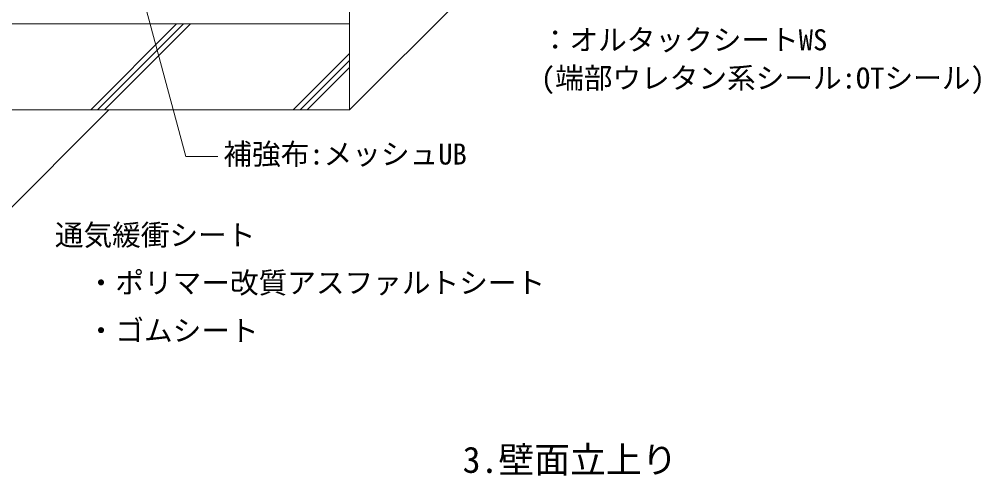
# Model space of a CAD drawing. Units: millimetres, scale not verified. Extents: x -3150 to 3150, y -4455 to 4455.
# Drawn here: x -1542 to 472, y 255 to 1211 of the extents above; entities that cross this region are included whole.
import ezdxf
from ezdxf.enums import TextEntityAlignment as Align

# ---------------------------------------------------------------- set-up
doc = ezdxf.new("R2010")
doc.units = ezdxf.units.MM
doc.header["$LTSCALE"] = 10
for name, color, linetype, lineweight in [('0-3_KUTAI', 3, 'Continuous', 18), ('0-5_MOJI', 7, 'Continuous', 18), ('0-6_HATCH', 9, 'Continuous', 18)]:
    doc.layers.add(name, color=color, linetype=linetype, lineweight=lineweight)
doc.styles.add('ＭＳ ゴシック', font='')
doc.styles.get('ＭＳ ゴシック').set_extended_font_data('MS Gothic')

msp = doc.modelspace()

# ---------------------------------------------------------------- linework, layer by layer
at = {"layer": '0-3_KUTAI'}
for p, q in [((-849.81, 1021.46), (197.79, 2069.06)), ((-1593.81, 781.46), (-1353.81, 1021.46))]:
    msp.add_line(p, q, dxfattribs=at)
for points in [[(-1953.81, 1681.46), (-1809.81, 1681.46), (-1809.81, 1201.46), (-849.81, 1201.46)], [(-849.81, 1237.46), (-849.81, 1021.46), (-1593.81, 1021.46)]]:
    msp.add_lwpolyline(points, dxfattribs=at)
at = {"layer": '0-5_MOJI'}
for p in [(-1370.54, 1586.91), (-1125.35, 923.78)]:
    msp.add_line(p, (-1192.85, 923.78), dxfattribs=at)
at = {"layer": '0-6_HATCH'}
for p, q in [((-1391.9, 1021.46), (-1211.9, 1201.46)), ((-1377.4, 1021.46), (-1197.4, 1201.46)), ((-1362.9, 1021.46), (-1182.9, 1201.46)), ((-967.64, 1021.46), (-849.81, 1139.29)), ((-953.14, 1021.46), (-849.81, 1124.79)), ((-938.64, 1021.46), (-849.81, 1110.29))]:
    msp.add_line(p, q, dxfattribs=at)

# ---------------------------------------------------------------- texts
at = {"layer": '0-5_MOJI', "style": 'ＭＳ ゴシック'}
for s, height, p in [('：オルタックシートWS', 43.99, (-449.3, 1132.92)), ('(端部ウレタン系シール:OTシール)', 43.99, (-449.3, 1052.92)), ('補強布:メッシュUB', 43.99, (-1114.1, 893.78)), ('通気緩衝シート', 43.99, (-1466.96, 724.31)), ('・ポリマー改質アスファルトシート', 43.99, (-1400.29, 624.31)), ('・ゴムシート', 43.99, (-1400.29, 524.31)), ('3.壁面立上り', 54.99, (-613.01, 244.97))]:
    msp.add_text(s, height=height, dxfattribs=at).set_placement(p, align=Align.BOTTOM_LEFT)

doc.saveas('drawing.dxf')
